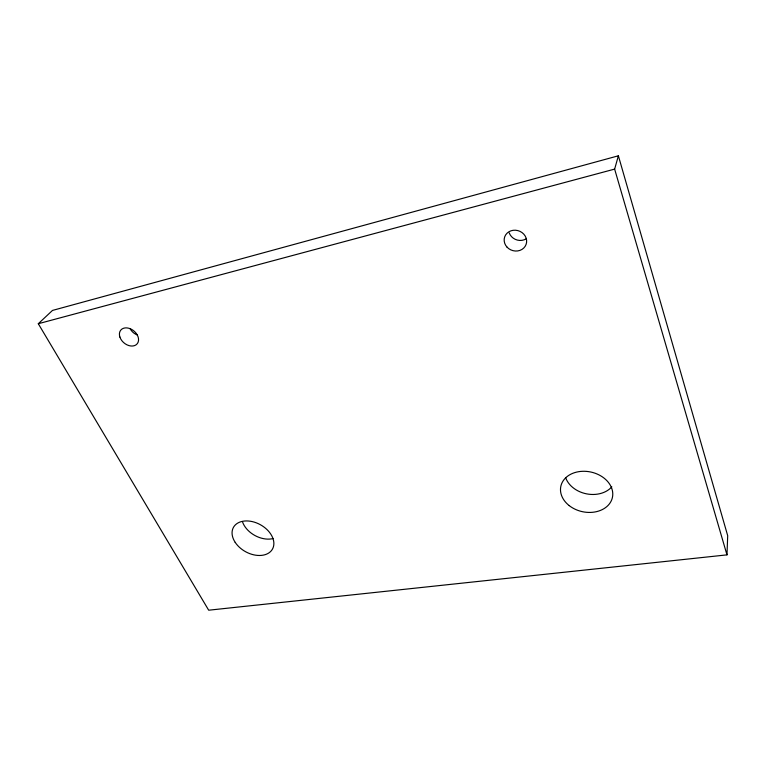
<?xml version="1.0" encoding="UTF-8"?>
<svg xmlns="http://www.w3.org/2000/svg" width="766" height="766" viewBox="0 0 766 766"><rect width="100%" height="100%" fill="white"/><g stroke="black" fill="none" stroke-linecap="round" stroke-linejoin="round"><path stroke-width="1.15" d="M726.972 554.871L727.7 535.712L618.382 155.795L52.481 310.431L38.3 323.721L208.687 610.205L726.972 554.871L614.638 169.104L618.382 155.795M38.3 323.721L614.638 169.104M273.012 538.584A21.927 15.349 29 0 1 242.621 522.192M611.814 486.841A25.833 20.098 11.8 0 1 586.66 493.878A25.833 20.098 11.8 0 1 565.739 477.917M137.411 335.048A10.533 7.727 40.4 0 1 130.201 328.844M526.185 238.829A11.155 10.207 18.3 0 1 509.227 232.864M235.191 542.357A22.338 15.397 29 0 0 271.403 550.649A22.338 15.397 29 0 0 252.301 521.608A22.338 15.397 29 0 0 235.191 542.357M569.215 505.617A26.389 20.27 12.2 0 0 612.226 498.245A26.389 20.27 12.2 0 0 578.454 471.722A26.389 20.27 12.2 0 0 569.215 505.617M119.898 337.069A10.686 7.765 40.1 0 0 136.166 344.767A10.686 7.765 40.1 0 0 130.89 329.016A10.686 7.765 40.1 0 0 119.898 337.069M507.006 247.102A11.356 10.322 18.7 0 0 526.089 244.45A11.356 10.322 18.7 0 0 513.096 230.307A11.356 10.322 18.7 0 0 507.006 247.102"/></g></svg>
